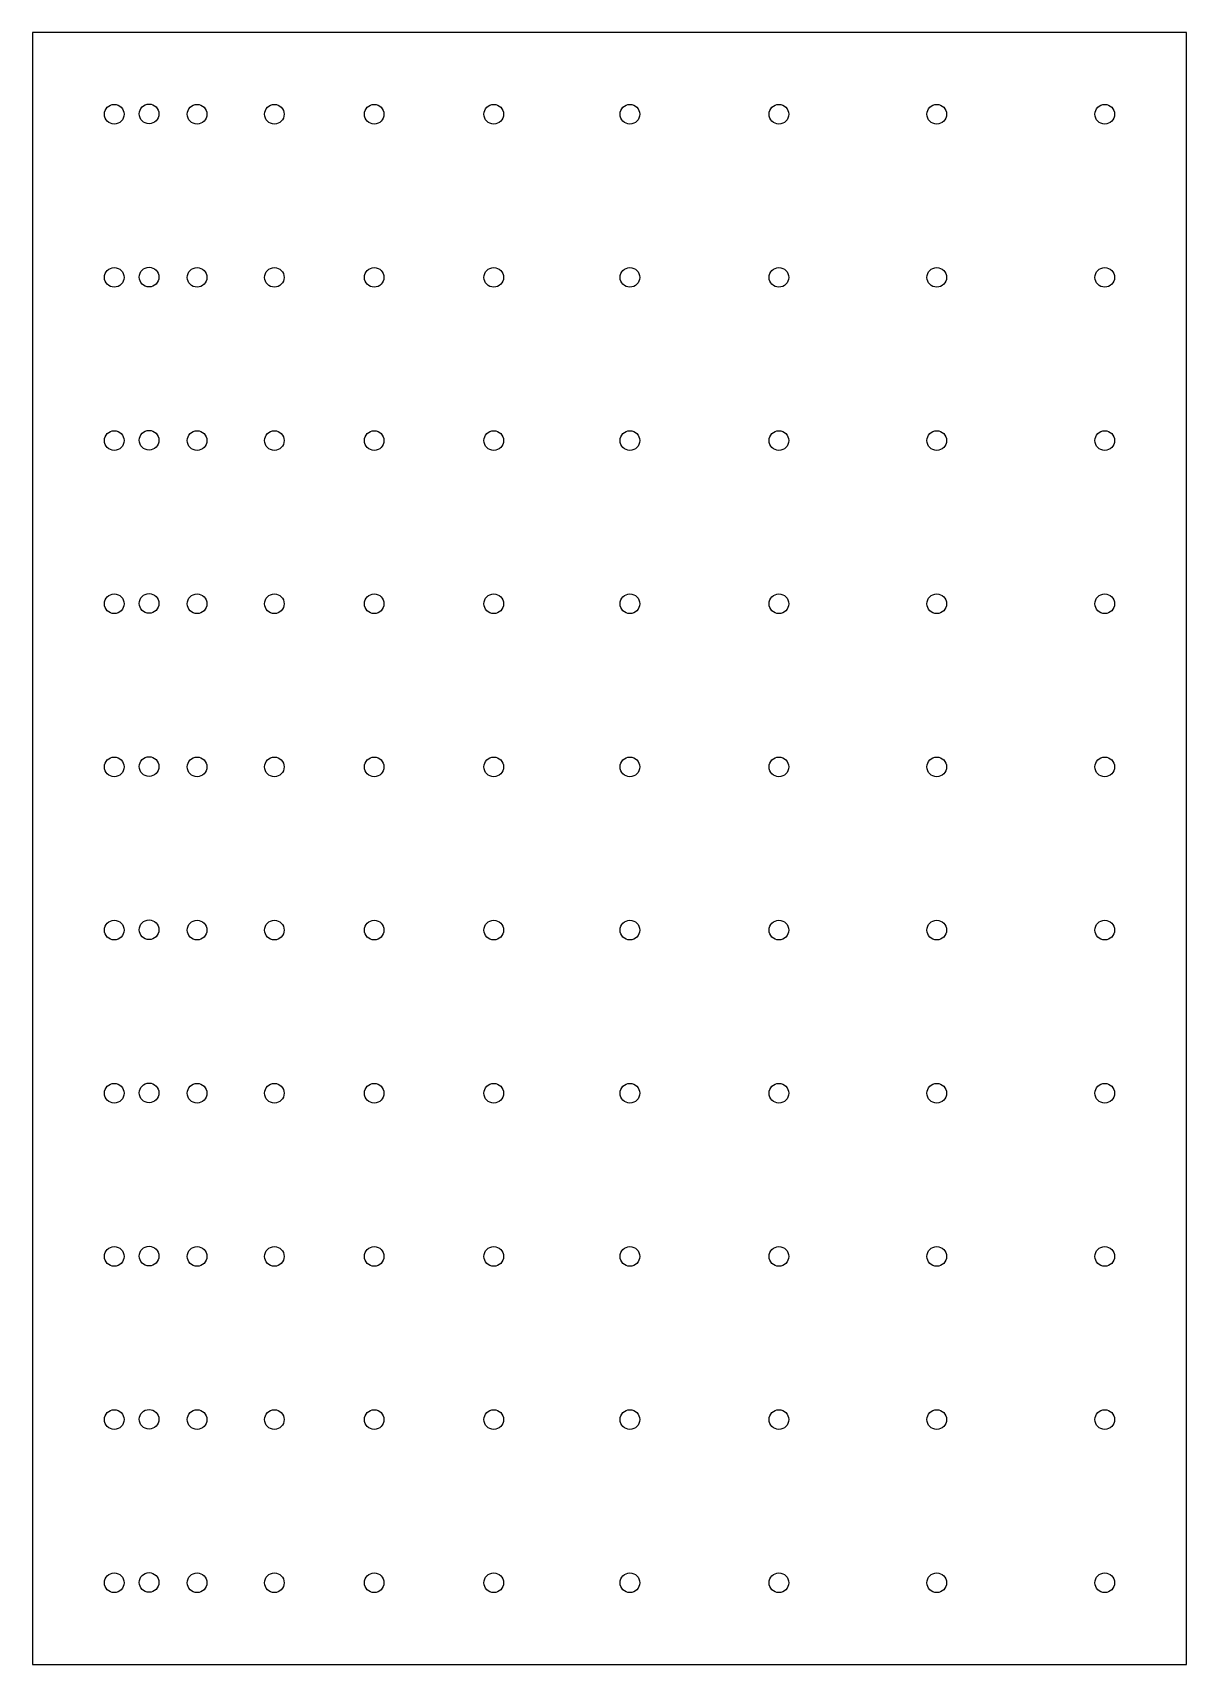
# Model space of a CAD drawing. Header units: millimetres. Extents: x 122 to 622, y -1801 to -1094.
import ezdxf

# ---------------------------------------------------------------- set-up
doc = ezdxf.new("R2010")
doc.units = ezdxf.units.MM
doc.header["$MEASUREMENT"] = 0
doc.layers.add('Défaut', color=18, linetype='Continuous', true_color=0x000000)

msp = doc.modelspace()

# ---------------------------------------------------------------- linework, layer by layer
at = {"layer": 'Défaut'}
msp.add_lwpolyline([(121.53, -1801.07), (621.53, -1801.07), (621.53, -1093.85), (121.53, -1093.85)], close=True, dxfattribs=at)
for centre in [(156.89, -1129.21), (172.01, -1129.07), (192.79, -1129.21), (226.3, -1129.21), (269.55, -1129.21), (321.38, -1129.21), (380.38, -1129.21), (444.95, -1129.21), (513.35, -1129.21), (586.17, -1129.21), (156.89, -1199.93), (172.01, -1199.8), (192.79, -1199.93), (226.3, -1199.93), (269.55, -1199.93), (321.38, -1199.93), (380.38, -1199.93), (444.95, -1199.93), (513.35, -1199.93), (586.17, -1199.93), (156.89, -1270.66), (172.01, -1270.52), (192.79, -1270.66), (226.3, -1270.66), (269.55, -1270.66), (321.38, -1270.66), (380.38, -1270.66), (444.95, -1270.66), (513.35, -1270.66), (586.17, -1270.66), (156.89, -1341.38), (172.01, -1341.24), (192.79, -1341.38), (226.3, -1341.38), (269.55, -1341.38), (321.38, -1341.38), (380.38, -1341.38), (444.95, -1341.38), (513.35, -1341.38), (586.17, -1341.38), (156.89, -1412.1), (172.01, -1411.96), (192.79, -1412.1), (226.3, -1412.1), (269.55, -1412.1), (321.38, -1412.1), (380.38, -1412.1), (444.95, -1412.1), (513.35, -1412.1), (586.17, -1412.1), (156.89, -1482.82), (172.01, -1482.68), (192.79, -1482.82), (226.3, -1482.82), (269.55, -1482.82), (321.38, -1482.82), (380.38, -1482.82), (444.95, -1482.82), (513.35, -1482.82), (586.17, -1482.82), (156.89, -1553.54), (172.01, -1553.4), (192.79, -1553.54), (226.3, -1553.54), (269.55, -1553.54), (321.38, -1553.54), (380.38, -1553.54), (444.95, -1553.54), (513.35, -1553.54), (586.17, -1553.54), (156.89, -1624.26), (172.01, -1624.12), (192.79, -1624.26), (226.3, -1624.26), (269.55, -1624.26), (321.38, -1624.26), (380.38, -1624.26), (444.95, -1624.26), (513.35, -1624.26), (586.17, -1624.26), (156.89, -1694.98), (172.01, -1694.84), (192.79, -1694.98), (226.3, -1694.98), (269.55, -1694.98), (321.38, -1694.98), (380.38, -1694.98), (444.95, -1694.98), (513.35, -1694.98), (586.17, -1694.98), (156.89, -1765.7), (172.01, -1765.57), (192.79, -1765.7), (226.3, -1765.7), (269.55, -1765.7), (321.38, -1765.7), (380.38, -1765.7), (444.95, -1765.7), (513.35, -1765.7), (586.17, -1765.7)]:
    msp.add_circle(centre, 4.25, dxfattribs=at)

doc.saveas('drawing.dxf')
